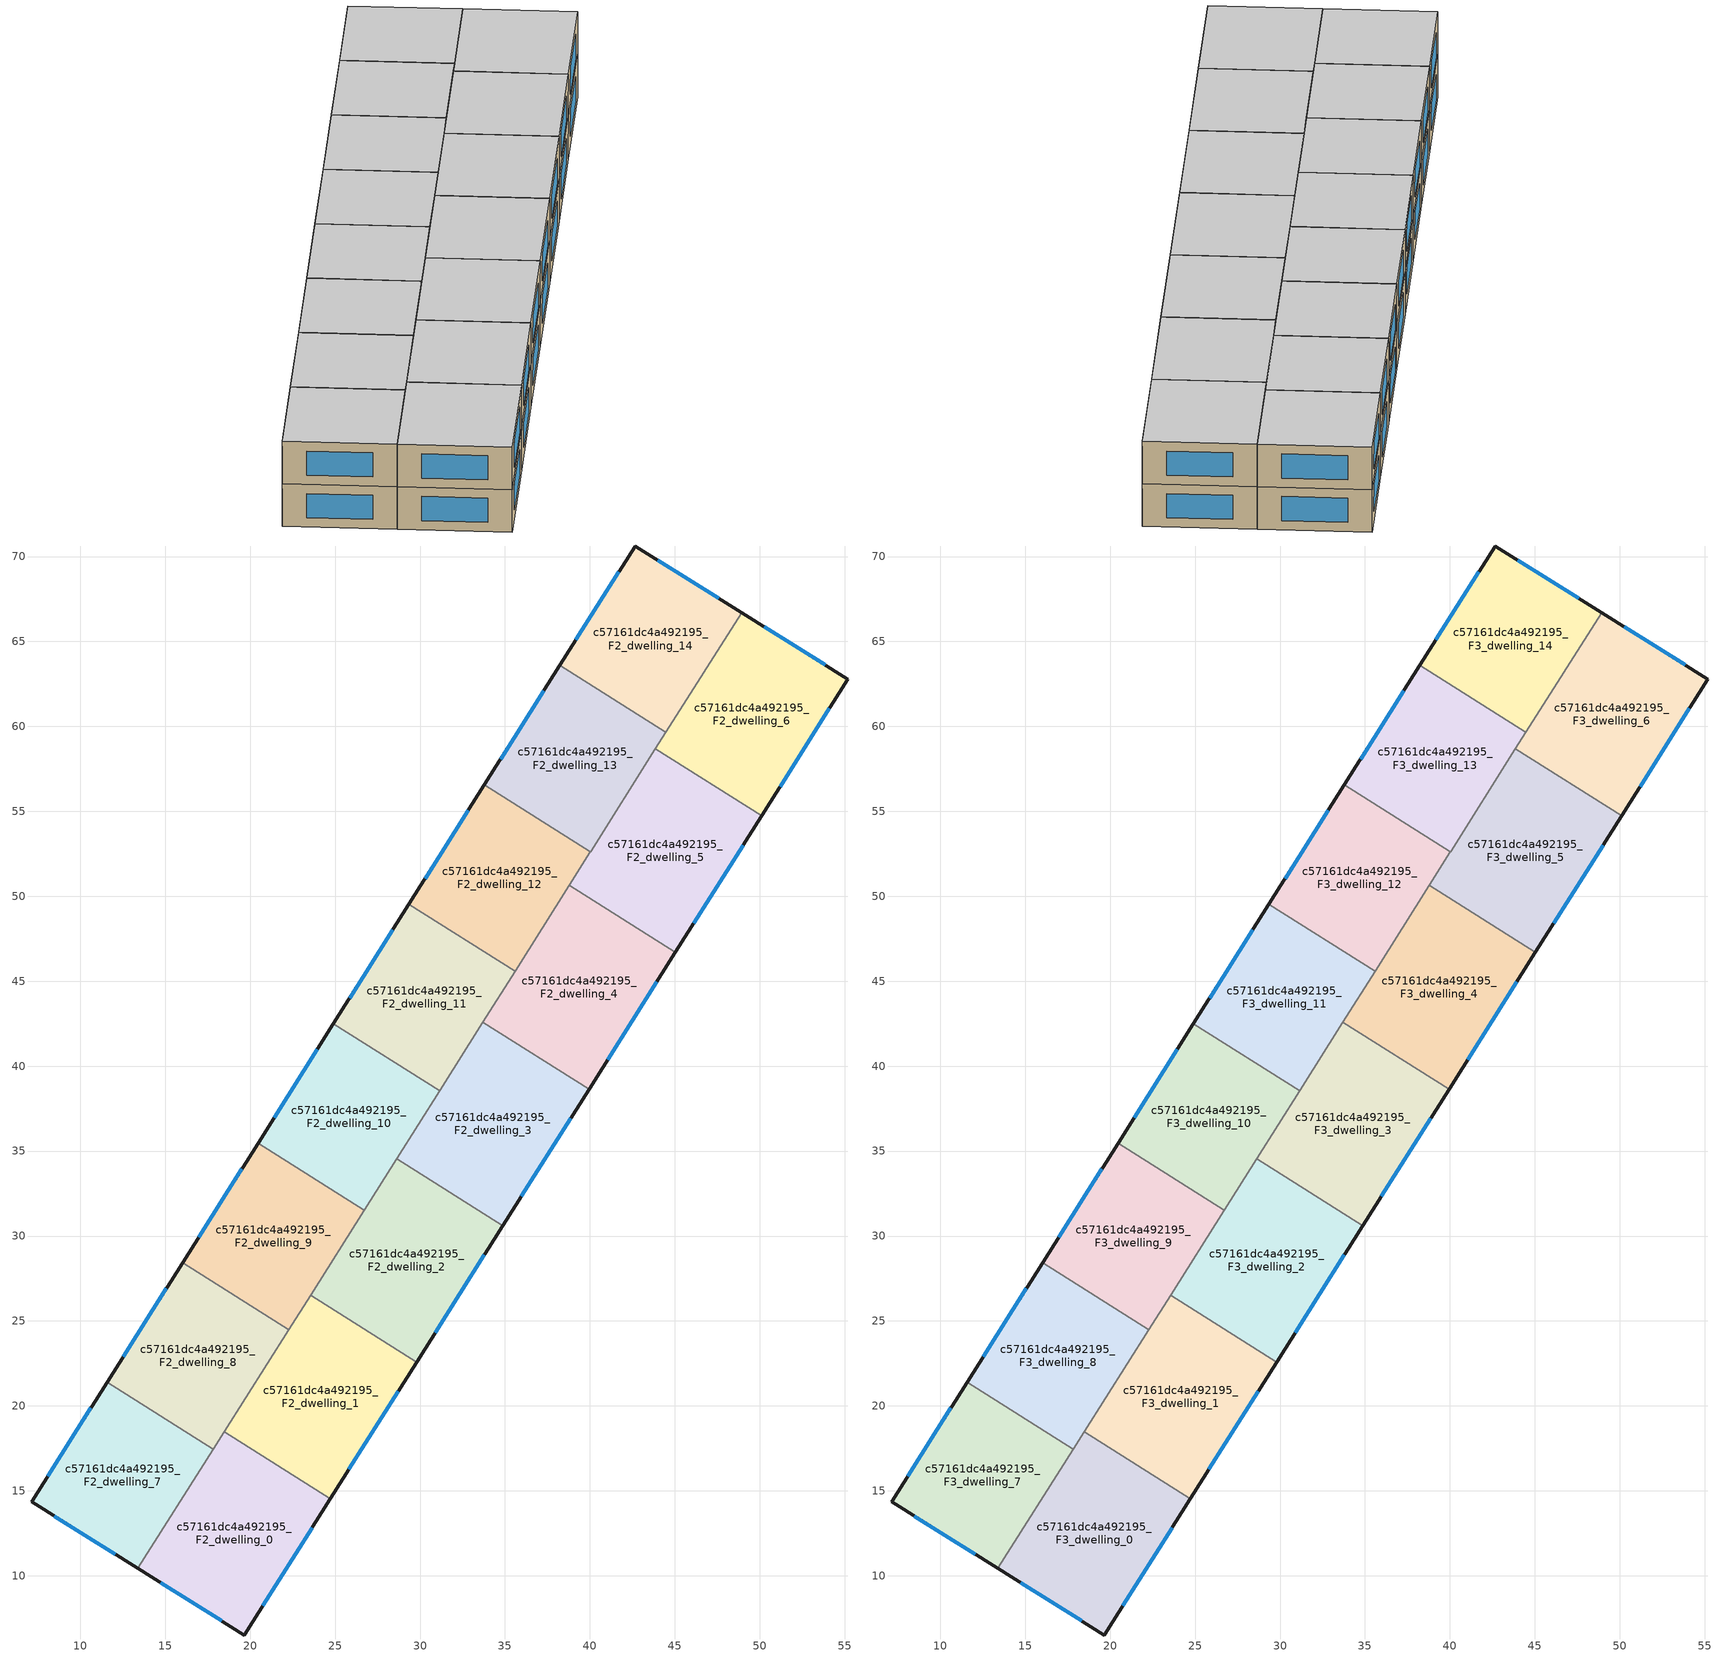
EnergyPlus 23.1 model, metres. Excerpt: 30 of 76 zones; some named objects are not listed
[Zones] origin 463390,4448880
c57161dc4a492195_F2_dwelling_0
 floor to c57161dc4a492195_F1_dwelling_0 (EU_floor_Construction): 24.72,14.54 19.66,6.51 13.39,10.43 18.48,18.48 z6
 wall outside (EU_wall_Construction): 13.39,10.43 19.66,6.51 24.72,14.54 z6:9
 wall to c57161dc4a492195_F2_dwelling_1 (EU_wall_Construction): 24.72,14.54 18.48,18.48 z6:9
 wall to c57161dc4a492195_F2_dwelling_7 (EU_wall_Construction): 17.83,17.45 13.39,10.43 z6:9
 wall to c57161dc4a492195_F2_dwelling_8 (EU_wall_Construction): 18.48,18.48 17.83,17.45 z6:9
 window (EU_Window_Construction): 20.74,8.23 23.64,12.82 / 14.74,9.59 18.32,7.35 z6.64:8.36
c57161dc4a492195_F2_dwelling_1
 floor to c57161dc4a492195_F1_dwelling_1 (EU_floor_Construction): 29.8,22.58 24.72,14.54 18.48,18.48 23.55,26.52 z6
 wall outside (EU_wall_Construction): 24.72,14.54 29.8,22.58 z6:9
 wall to c57161dc4a492195_F2_dwelling_2 (EU_wall_Construction): 29.8,22.58 23.55,26.52 z6:9
 wall to c57161dc4a492195_F2_dwelling_8 (EU_wall_Construction): 22.27,24.49 18.48,18.48 z6:9
 wall to c57161dc4a492195_F2_dwelling_9 (EU_wall_Construction): 23.55,26.52 22.27,24.49 z6:9
 window (EU_Window_Construction): 25.81,16.26 28.71,20.85 z6.64:8.36
c57161dc4a492195_F2_dwelling_10
 floor to c57161dc4a492195_F1_dwelling_10 (EU_floor_Construction): 31.15,38.55 26.71,31.52 20.46,35.47 24.9,42.5 z6
 wall outside (EU_wall_Construction): 24.9,42.5 20.46,35.47 z6:9
 wall to c57161dc4a492195_F2_dwelling_11 (EU_wall_Construction): 31.15,38.55 24.9,42.5 z6:9
 wall to c57161dc4a492195_F2_dwelling_9 (EU_wall_Construction): 20.46,35.47 26.71,31.52 z6:9
 wall to c57161dc4a492195_F2_dwelling_3 (EU_wall_Construction): 28.63,34.56 31.15,38.55 z6:9
 wall to c57161dc4a492195_F2_dwelling_2 (EU_wall_Construction): 26.71,31.52 28.63,34.56 z6:9
 window (EU_Window_Construction): 23.95,40.99 21.41,36.97 z6.64:8.36
c57161dc4a492195_F2_dwelling_11
 floor to c57161dc4a492195_F1_dwelling_11 (EU_floor_Construction): 35.59,45.59 31.15,38.55 24.9,42.5 29.34,49.53 z6
 wall outside (EU_wall_Construction): 29.34,49.53 24.9,42.5 z6:9
 wall to c57161dc4a492195_F2_dwelling_12 (EU_wall_Construction): 35.59,45.59 29.34,49.53 z6:9
 wall to c57161dc4a492195_F2_dwelling_4 (EU_wall_Construction): 33.7,42.6 35.59,45.59 z6:9
 wall to c57161dc4a492195_F2_dwelling_3 (EU_wall_Construction): 31.15,38.55 33.7,42.6 z6:9
 window (EU_Window_Construction): 28.39,48.03 25.85,44.01 z6.64:8.36
c57161dc4a492195_F2_dwelling_12
 floor to c57161dc4a492195_F1_dwelling_12 (EU_floor_Construction): 40.03,52.62 35.59,45.59 29.34,49.53 33.79,56.57 z6
 wall outside (EU_wall_Construction): 33.79,56.57 29.34,49.53 z6:9
 wall to c57161dc4a492195_F2_dwelling_13 (EU_wall_Construction): 40.03,52.62 33.79,56.57 z6:9
 wall to c57161dc4a492195_F2_dwelling_5 (EU_wall_Construction): 38.78,50.64 40.03,52.62 z6:9
 wall to c57161dc4a492195_F2_dwelling_4 (EU_wall_Construction): 35.59,45.59 38.78,50.64 z6:9
 window (EU_Window_Construction): 32.83,55.06 30.3,51.04 z6.64:8.36
c57161dc4a492195_F2_dwelling_13
 floor to c57161dc4a492195_F1_dwelling_13 (EU_floor_Construction): 44.48,59.66 40.03,52.62 33.79,56.57 38.23,63.6 z6
 wall outside (EU_wall_Construction): 38.23,63.6 33.79,56.57 z6:9
 wall to c57161dc4a492195_F2_dwelling_14 (EU_wall_Construction): 44.48,59.66 38.23,63.6 z6:9
 wall to c57161dc4a492195_F2_dwelling_6 (EU_wall_Construction): 43.86,58.67 44.48,59.66 z6:9
 wall to c57161dc4a492195_F2_dwelling_5 (EU_wall_Construction): 40.03,52.62 43.86,58.67 z6:9
 window (EU_Window_Construction): 37.28,62.09 34.74,58.07 z6.64:8.36
c57161dc4a492195_F2_dwelling_14
 floor to c57161dc4a492195_F1_dwelling_14 (EU_floor_Construction): 48.92,66.7 44.48,59.66 38.23,63.6 42.66,70.62 z6
 wall outside (EU_wall_Construction): 48.92,66.7 42.66,70.62 38.23,63.6 z6:9
 wall to c57161dc4a492195_F2_dwelling_6 (EU_wall_Construction): 44.48,59.66 48.92,66.7 z6:9
 window (EU_Window_Construction): 41.71,69.12 39.18,65.1 / 47.58,67.54 44,69.78 z6.64:8.36
c57161dc4a492195_F2_dwelling_2
 floor to c57161dc4a492195_F1_dwelling_2 (EU_floor_Construction): 34.88,30.61 29.8,22.58 23.55,26.52 28.63,34.56 z6
 wall outside (EU_wall_Construction): 29.8,22.58 34.88,30.61 z6:9
 wall to c57161dc4a492195_F2_dwelling_3 (EU_wall_Construction): 34.88,30.61 28.63,34.56 z6:9
 wall to c57161dc4a492195_F2_dwelling_9 (EU_wall_Construction): 26.71,31.52 23.55,26.52 z6:9
 window (EU_Window_Construction): 30.89,24.3 33.79,28.89 z6.64:8.36
c57161dc4a492195_F2_dwelling_3
 floor to c57161dc4a492195_F1_dwelling_3 (EU_floor_Construction): 39.95,38.65 34.88,30.61 28.63,34.56 33.71,42.6 z6
 wall outside (EU_wall_Construction): 34.88,30.61 39.95,38.65 z6:9
 wall to c57161dc4a492195_F2_dwelling_4 (EU_wall_Construction): 39.95,38.65 33.71,42.6 z6:9
 window (EU_Window_Construction): 35.96,32.33 38.87,36.93 z6.64:8.36
c57161dc4a492195_F2_dwelling_4
 floor to c57161dc4a492195_F1_dwelling_4 (EU_floor_Construction): 45.03,46.69 39.95,38.65 33.71,42.6 38.78,50.64 z6
 wall outside (EU_wall_Construction): 39.95,38.65 45.03,46.69 z6:9
 wall to c57161dc4a492195_F2_dwelling_5 (EU_wall_Construction): 45.03,46.69 38.78,50.64 z6:9
 window (EU_Window_Construction): 41.04,40.37 43.94,44.97 z6.64:8.36
c57161dc4a492195_F2_dwelling_5
 floor to c57161dc4a492195_F1_dwelling_5 (EU_floor_Construction): 50.1,54.73 45.03,46.69 38.78,50.64 43.86,58.67 z6
 wall outside (EU_wall_Construction): 45.03,46.69 50.1,54.73 z6:9
 wall to c57161dc4a492195_F2_dwelling_6 (EU_wall_Construction): 50.1,54.73 43.86,58.67 z6:9
 window (EU_Window_Construction): 46.12,48.41 49.02,53.01 z6.64:8.36
c57161dc4a492195_F2_dwelling_6
 floor to c57161dc4a492195_F1_dwelling_6 (EU_floor_Construction): 55.19,62.78 50.1,54.73 43.86,58.67 48.92,66.7 z6
 wall outside (EU_wall_Construction): 50.1,54.73 55.19,62.78 48.92,66.7 z6:9
 window (EU_Window_Construction): 53.85,63.62 50.27,65.86 / 51.19,56.45 54.1,61.06 z6.64:8.36
c57161dc4a492195_F2_dwelling_7
 floor to c57161dc4a492195_F1_dwelling_7 (EU_floor_Construction): 17.83,17.45 13.39,10.43 7.13,14.35 11.58,21.4 z6
 wall outside (EU_wall_Construction): 11.58,21.4 7.13,14.35 13.39,10.43 z6:9
 wall to c57161dc4a492195_F2_dwelling_8 (EU_wall_Construction): 17.83,17.45 11.58,21.4 z6:9
 window (EU_Window_Construction): 8.47,13.51 12.05,11.27 / 10.63,19.89 8.08,15.86 z6.64:8.36
c57161dc4a492195_F2_dwelling_8
 floor to c57161dc4a492195_F1_dwelling_8 (EU_floor_Construction): 22.27,24.49 17.83,17.45 11.58,21.4 16.02,28.43 z6
 wall outside (EU_wall_Construction): 16.02,28.43 11.58,21.4 z6:9
 wall to c57161dc4a492195_F2_dwelling_9 (EU_wall_Construction): 22.27,24.49 16.02,28.43 z6:9
 window (EU_Window_Construction): 15.07,26.93 12.53,22.9 z6.64:8.36
c57161dc4a492195_F2_dwelling_9
 floor to c57161dc4a492195_F1_dwelling_9 (EU_floor_Construction): 26.71,31.52 22.27,24.49 16.02,28.43 20.46,35.47 z6
 wall outside (EU_wall_Construction): 20.46,35.47 16.02,28.43 z6:9
 window (EU_Window_Construction): 19.51,33.96 16.97,29.94 z6.64:8.36
c57161dc4a492195_F3_dwelling_0
 floor to c57161dc4a492195_F2_dwelling_0 (EU_floor_Construction): 24.72,14.54 19.66,6.51 13.39,10.43 18.48,18.48 z9
 wall outside (EU_wall_Construction): 13.39,10.43 19.66,6.51 24.72,14.54 z9:12
 wall to c57161dc4a492195_F3_dwelling_1 (EU_wall_Construction): 24.72,14.54 18.48,18.48 z9:12
 wall to c57161dc4a492195_F3_dwelling_7 (EU_wall_Construction): 17.83,17.45 13.39,10.43 z9:12
 wall to c57161dc4a492195_F3_dwelling_8 (EU_wall_Construction): 18.48,18.48 17.83,17.45 z9:12
 window (EU_Window_Construction): 20.74,8.23 23.64,12.82 / 14.74,9.59 18.32,7.35 z9.64:11.36
 ceiling to c57161dc4a492195_F4_dwelling_0 (EU_floor_Construction): 19.66,6.51 24.72,14.54 18.48,18.48 13.39,10.43 z12
c57161dc4a492195_F3_dwelling_1
 floor to c57161dc4a492195_F2_dwelling_1 (EU_floor_Construction): 29.8,22.58 24.72,14.54 18.48,18.48 23.55,26.52 z9
 wall outside (EU_wall_Construction): 24.72,14.54 29.8,22.58 z9:12
 wall to c57161dc4a492195_F3_dwelling_2 (EU_wall_Construction): 29.8,22.58 23.55,26.52 z9:12
 wall to c57161dc4a492195_F3_dwelling_8 (EU_wall_Construction): 22.27,24.49 18.48,18.48 z9:12
 wall to c57161dc4a492195_F3_dwelling_9 (EU_wall_Construction): 23.55,26.52 22.27,24.49 z9:12
 window (EU_Window_Construction): 25.81,16.26 28.71,20.85 z9.64:11.36
 ceiling to c57161dc4a492195_F4_dwelling_1 (EU_floor_Construction): 24.72,14.54 29.8,22.58 23.55,26.52 18.48,18.48 z12
c57161dc4a492195_F3_dwelling_10
 floor to c57161dc4a492195_F2_dwelling_10 (EU_floor_Construction): 31.15,38.55 26.71,31.52 20.46,35.47 24.9,42.5 z9
 wall outside (EU_wall_Construction): 24.9,42.5 20.46,35.47 z9:12
 wall to c57161dc4a492195_F3_dwelling_11 (EU_wall_Construction): 31.15,38.55 24.9,42.5 z9:12
 wall to c57161dc4a492195_F3_dwelling_9 (EU_wall_Construction): 20.46,35.47 26.71,31.52 z9:12
 wall to c57161dc4a492195_F3_dwelling_3 (EU_wall_Construction): 28.63,34.56 31.15,38.55 z9:12
 wall to c57161dc4a492195_F3_dwelling_2 (EU_wall_Construction): 26.71,31.52 28.63,34.56 z9:12
 window (EU_Window_Construction): 23.95,40.99 21.41,36.97 z9.64:11.36
 ceiling to c57161dc4a492195_F4_dwelling_10 (EU_floor_Construction): 26.71,31.52 31.15,38.55 24.9,42.5 20.46,35.47 z12
c57161dc4a492195_F3_dwelling_11
 floor to c57161dc4a492195_F2_dwelling_11 (EU_floor_Construction): 35.59,45.59 31.15,38.55 24.9,42.5 29.34,49.53 z9
 wall outside (EU_wall_Construction): 29.34,49.53 24.9,42.5 z9:12
 wall to c57161dc4a492195_F3_dwelling_12 (EU_wall_Construction): 35.59,45.59 29.34,49.53 z9:12
 wall to c57161dc4a492195_F3_dwelling_4 (EU_wall_Construction): 33.7,42.6 35.59,45.59 z9:12
 wall to c57161dc4a492195_F3_dwelling_3 (EU_wall_Construction): 31.15,38.55 33.7,42.6 z9:12
 window (EU_Window_Construction): 28.39,48.03 25.85,44.01 z9.64:11.36
 ceiling to c57161dc4a492195_F4_dwelling_11 (EU_floor_Construction): 31.15,38.55 35.59,45.59 29.34,49.53 24.9,42.5 z12
c57161dc4a492195_F3_dwelling_12
 floor to c57161dc4a492195_F2_dwelling_12 (EU_floor_Construction): 40.03,52.62 35.59,45.59 29.34,49.53 33.79,56.57 z9
 wall outside (EU_wall_Construction): 33.79,56.57 29.34,49.53 z9:12
 wall to c57161dc4a492195_F3_dwelling_13 (EU_wall_Construction): 40.03,52.62 33.79,56.57 z9:12
 wall to c57161dc4a492195_F3_dwelling_5 (EU_wall_Construction): 38.78,50.64 40.03,52.62 z9:12
 wall to c57161dc4a492195_F3_dwelling_4 (EU_wall_Construction): 35.59,45.59 38.78,50.64 z9:12
 window (EU_Window_Construction): 32.83,55.06 30.3,51.04 z9.64:11.36
 ceiling to c57161dc4a492195_F4_dwelling_12 (EU_floor_Construction): 35.59,45.59 40.03,52.62 33.79,56.57 29.34,49.53 z12
c57161dc4a492195_F3_dwelling_13
 floor to c57161dc4a492195_F2_dwelling_13 (EU_floor_Construction): 44.48,59.66 40.03,52.62 33.79,56.57 38.23,63.6 z9
 wall outside (EU_wall_Construction): 38.23,63.6 33.79,56.57 z9:12
 wall to c57161dc4a492195_F3_dwelling_14 (EU_wall_Construction): 44.48,59.66 38.23,63.6 z9:12
 wall to c57161dc4a492195_F3_dwelling_6 (EU_wall_Construction): 43.86,58.67 44.48,59.66 z9:12
 wall to c57161dc4a492195_F3_dwelling_5 (EU_wall_Construction): 40.03,52.62 43.86,58.67 z9:12
 window (EU_Window_Construction): 37.28,62.09 34.74,58.07 z9.64:11.36
 ceiling to c57161dc4a492195_F4_dwelling_13 (EU_floor_Construction): 40.03,52.62 44.48,59.66 38.23,63.6 33.79,56.57 z12
c57161dc4a492195_F3_dwelling_14
 floor to c57161dc4a492195_F2_dwelling_14 (EU_floor_Construction): 48.92,66.7 44.48,59.66 38.23,63.6 42.66,70.62 z9
 wall outside (EU_wall_Construction): 48.92,66.7 42.66,70.62 38.23,63.6 z9:12
 wall to c57161dc4a492195_F3_dwelling_6 (EU_wall_Construction): 44.48,59.66 48.92,66.7 z9:12
 window (EU_Window_Construction): 41.71,69.12 39.18,65.1 / 47.58,67.54 44,69.78 z9.64:11.36
 ceiling to c57161dc4a492195_F4_dwelling_14 (EU_floor_Construction): 44.48,59.66 48.92,66.7 42.66,70.62 38.23,63.6 z12
c57161dc4a492195_F3_dwelling_2
 floor to c57161dc4a492195_F2_dwelling_2 (EU_floor_Construction): 34.88,30.61 29.8,22.58 23.55,26.52 28.63,34.56 z9
 wall outside (EU_wall_Construction): 29.8,22.58 34.88,30.61 z9:12
 wall to c57161dc4a492195_F3_dwelling_3 (EU_wall_Construction): 34.88,30.61 28.63,34.56 z9:12
 wall to c57161dc4a492195_F3_dwelling_9 (EU_wall_Construction): 26.71,31.52 23.55,26.52 z9:12
 window (EU_Window_Construction): 30.89,24.3 33.79,28.89 z9.64:11.36
 ceiling to c57161dc4a492195_F4_dwelling_2 (EU_floor_Construction): 29.8,22.58 34.88,30.61 28.63,34.56 23.55,26.52 z12
c57161dc4a492195_F3_dwelling_3
 floor to c57161dc4a492195_F2_dwelling_3 (EU_floor_Construction): 39.95,38.65 34.88,30.61 28.63,34.56 33.71,42.6 z9
 wall outside (EU_wall_Construction): 34.88,30.61 39.95,38.65 z9:12
 wall to c57161dc4a492195_F3_dwelling_4 (EU_wall_Construction): 39.95,38.65 33.71,42.6 z9:12
 window (EU_Window_Construction): 35.96,32.33 38.87,36.93 z9.64:11.36
 ceiling to c57161dc4a492195_F4_dwelling_3 (EU_floor_Construction): 34.88,30.61 39.95,38.65 33.71,42.6 28.63,34.56 z12
c57161dc4a492195_F3_dwelling_4
 floor to c57161dc4a492195_F2_dwelling_4 (EU_floor_Construction): 45.03,46.69 39.95,38.65 33.71,42.6 38.78,50.64 z9
 wall outside (EU_wall_Construction): 39.95,38.65 45.03,46.69 z9:12
 wall to c57161dc4a492195_F3_dwelling_5 (EU_wall_Construction): 45.03,46.69 38.78,50.64 z9:12
 window (EU_Window_Construction): 41.04,40.37 43.94,44.97 z9.64:11.36
 ceiling to c57161dc4a492195_F4_dwelling_4 (EU_floor_Construction): 39.95,38.65 45.03,46.69 38.78,50.64 33.71,42.6 z12
c57161dc4a492195_F3_dwelling_5
 floor to c57161dc4a492195_F2_dwelling_5 (EU_floor_Construction): 50.1,54.73 45.03,46.69 38.78,50.64 43.86,58.67 z9
 wall outside (EU_wall_Construction): 45.03,46.69 50.1,54.73 z9:12
 wall to c57161dc4a492195_F3_dwelling_6 (EU_wall_Construction): 50.1,54.73 43.86,58.67 z9:12
 window (EU_Window_Construction): 46.12,48.41 49.02,53.01 z9.64:11.36
 ceiling to c57161dc4a492195_F4_dwelling_5 (EU_floor_Construction): 45.03,46.69 50.1,54.73 43.86,58.67 38.78,50.64 z12
c57161dc4a492195_F3_dwelling_6
 floor to c57161dc4a492195_F2_dwelling_6 (EU_floor_Construction): 55.19,62.78 50.1,54.73 43.86,58.67 48.92,66.7 z9
 wall outside (EU_wall_Construction): 50.1,54.73 55.19,62.78 48.92,66.7 z9:12
 window (EU_Window_Construction): 53.85,63.62 50.27,65.86 / 51.19,56.45 54.1,61.06 z9.64:11.36
 ceiling to c57161dc4a492195_F4_dwelling_6 (EU_floor_Construction): 50.1,54.73 55.19,62.78 48.92,66.7 43.86,58.67 z12
c57161dc4a492195_F3_dwelling_7
 floor to c57161dc4a492195_F2_dwelling_7 (EU_floor_Construction): 17.83,17.45 13.39,10.43 7.13,14.35 11.58,21.4 z9
 wall outside (EU_wall_Construction): 11.58,21.4 7.13,14.35 13.39,10.43 z9:12
 wall to c57161dc4a492195_F3_dwelling_8 (EU_wall_Construction): 17.83,17.45 11.58,21.4 z9:12
 window (EU_Window_Construction): 8.47,13.51 12.05,11.27 / 10.63,19.89 8.08,15.86 z9.64:11.36
 ceiling to c57161dc4a492195_F4_dwelling_7 (EU_floor_Construction): 13.39,10.43 17.83,17.45 11.58,21.4 7.13,14.35 z12
c57161dc4a492195_F3_dwelling_8
 floor to c57161dc4a492195_F2_dwelling_8 (EU_floor_Construction): 22.27,24.49 17.83,17.45 11.58,21.4 16.02,28.43 z9
 wall outside (EU_wall_Construction): 16.02,28.43 11.58,21.4 z9:12
 wall to c57161dc4a492195_F3_dwelling_9 (EU_wall_Construction): 22.27,24.49 16.02,28.43 z9:12
 window (EU_Window_Construction): 15.07,26.93 12.53,22.9 z9.64:11.36
 ceiling to c57161dc4a492195_F4_dwelling_8 (EU_floor_Construction): 17.83,17.45 22.27,24.49 16.02,28.43 11.58,21.4 z12
c57161dc4a492195_F3_dwelling_9
 floor to c57161dc4a492195_F2_dwelling_9 (EU_floor_Construction): 26.71,31.52 22.27,24.49 16.02,28.43 20.46,35.47 z9
 wall outside (EU_wall_Construction): 20.46,35.47 16.02,28.43 z9:12
 window (EU_Window_Construction): 19.51,33.96 16.97,29.94 z9.64:11.36
 ceiling to c57161dc4a492195_F4_dwelling_9 (EU_floor_Construction): 22.27,24.49 26.71,31.52 20.46,35.47 16.02,28.43 z12
[Building]
EU S2 Campaign: North Axis=0; Terrain=City; Solar Distribution=FullExterior
[Site:Location]
Yerevan-Zvartnots.Intl.AP: Latitude=40.15; Longitude=44.383; Time Zone=4; Elevation=854
[SizingPeriod:WeatherFileDays]
AnnualSizingPeriod: Begin Month=1; Begin Day of Month=1; End Month=12; End Day of Month=31; Day of Week for Start Day=Monday; Use Weather File Daylight Saving Period=No; Use Weather File Rain and Snow Indicators=No
[MATERIAL]
EU_InternalMass_Material: Roughness=MediumRough; Thickness=0.1; Conductivity=1; Density=1800; Specific Heat=900; Thermal Absorptance=0.9; Solar Absorptance=0.7; Visible Absorptance=0.7
[MATERIAL:NOMASS] Roughness=MediumRough; Thermal Absorptance=0.9; Solar Absorptance=0.7; Visible Absorptance=0.7
Name | Thermal Resistance
EU_wall_NoMass | 1.05043
EU_floor_NoMass | 0.478065
[WINDOWMATERIAL:SIMPLEGLAZINGSYSTEM]
EU_Window_SimpleGlazing: UFactor=2.5566; Solar Heat Gain Coefficient=0.75; Visible Transmittance=0.75
[CONSTRUCTION]
EU_wall_Construction: EU_wall_NoMass
EU_floor_Construction: EU_floor_NoMass
EU_Window_Construction: EU_Window_SimpleGlazing
EU_InternalMass_Construction: EU_InternalMass_Material
[ZONE] Type=1; Multiplier=1; Ceiling Height=autocalculate; Floor Area=autocalculate; Part of Total Floor Area=Yes
Name | Volume
c57161dc4a492195_F2_dwelling_0; c57161dc4a492195_F3_dwelling_0 | 210.731
c57161dc4a492195_F2_dwelling_1; c57161dc4a492195_F3_dwelling_1; c57161dc4a492195_F2_dwelling_4; c57161dc4a492195_F3_dwelling_4 | 210.757
c57161dc4a492195_F2_dwelling_10; c57161dc4a492195_F3_dwelling_10; c57161dc4a492195_F2_dwelling_13; c57161dc4a492195_F3_dwelling_13; c57161dc4a492195_F2_dwelling_9; c57161dc4a492195_F3_dwelling_9 | 184.418
c57161dc4a492195_F2_dwelling_11; c57161dc4a492195_F3_dwelling_11 | 184.423
c57161dc4a492195_F2_dwelling_12; c57161dc4a492195_F3_dwelling_12; c57161dc4a492195_F2_dwelling_8; c57161dc4a492195_F3_dwelling_8 | 184.434
c57161dc4a492195_F2_dwelling_14; c57161dc4a492195_F3_dwelling_14 | 184.43
c57161dc4a492195_F2_dwelling_2; c57161dc4a492195_F3_dwelling_2; c57161dc4a492195_F2_dwelling_3; c57161dc4a492195_F3_dwelling_3 | 210.756
c57161dc4a492195_F2_dwelling_5; c57161dc4a492195_F3_dwelling_5 | 210.739
c57161dc4a492195_F2_dwelling_6; c57161dc4a492195_F3_dwelling_6 | 210.75
c57161dc4a492195_F2_dwelling_7; c57161dc4a492195_F3_dwelling_7 | 184.427
[INTERNALMASS] Construction=EU_InternalMass_Construction
Name | Zone or ZoneList | Surface Area
c57161dc4a492195_F2_dwelling_0_EU_InternalMass | c57161dc4a492195_F2_dwelling_0 | 70.2437
c57161dc4a492195_F2_dwelling_1_EU_InternalMass | c57161dc4a492195_F2_dwelling_1 | 70.2525
c57161dc4a492195_F2_dwelling_2_EU_InternalMass | c57161dc4a492195_F2_dwelling_2 | 70.2519
c57161dc4a492195_F2_dwelling_3_EU_InternalMass | c57161dc4a492195_F2_dwelling_3 | 70.2519
c57161dc4a492195_F2_dwelling_4_EU_InternalMass | c57161dc4a492195_F2_dwelling_4 | 70.2525
c57161dc4a492195_F2_dwelling_5_EU_InternalMass | c57161dc4a492195_F2_dwelling_5 | 70.2462
c57161dc4a492195_F2_dwelling_6_EU_InternalMass | c57161dc4a492195_F2_dwelling_6 | 70.2499
c57161dc4a492195_F2_dwelling_7_EU_InternalMass | c57161dc4a492195_F2_dwelling_7 | 61.4757
c57161dc4a492195_F2_dwelling_8_EU_InternalMass | c57161dc4a492195_F2_dwelling_8 | 61.4781
c57161dc4a492195_F2_dwelling_9_EU_InternalMass | c57161dc4a492195_F2_dwelling_9 | 61.4726
c57161dc4a492195_F2_dwelling_10_EU_InternalMass | c57161dc4a492195_F2_dwelling_10 | 61.4728
c57161dc4a492195_F2_dwelling_11_EU_InternalMass | c57161dc4a492195_F2_dwelling_11 | 61.4743
c57161dc4a492195_F2_dwelling_12_EU_InternalMass | c57161dc4a492195_F2_dwelling_12 | 61.4781
c57161dc4a492195_F2_dwelling_13_EU_InternalMass | c57161dc4a492195_F2_dwelling_13 | 61.4728
c57161dc4a492195_F2_dwelling_14_EU_InternalMass | c57161dc4a492195_F2_dwelling_14 | 61.4766
c57161dc4a492195_F3_dwelling_0_EU_InternalMass | c57161dc4a492195_F3_dwelling_0 | 70.2437
c57161dc4a492195_F3_dwelling_1_EU_InternalMass | c57161dc4a492195_F3_dwelling_1 | 70.2525
c57161dc4a492195_F3_dwelling_2_EU_InternalMass | c57161dc4a492195_F3_dwelling_2 | 70.2519
c57161dc4a492195_F3_dwelling_3_EU_InternalMass | c57161dc4a492195_F3_dwelling_3 | 70.2519
c57161dc4a492195_F3_dwelling_4_EU_InternalMass | c57161dc4a492195_F3_dwelling_4 | 70.2525
c57161dc4a492195_F3_dwelling_5_EU_InternalMass | c57161dc4a492195_F3_dwelling_5 | 70.2462
c57161dc4a492195_F3_dwelling_6_EU_InternalMass | c57161dc4a492195_F3_dwelling_6 | 70.2499
c57161dc4a492195_F3_dwelling_7_EU_InternalMass | c57161dc4a492195_F3_dwelling_7 | 61.4757
c57161dc4a492195_F3_dwelling_8_EU_InternalMass | c57161dc4a492195_F3_dwelling_8 | 61.4781
c57161dc4a492195_F3_dwelling_9_EU_InternalMass | c57161dc4a492195_F3_dwelling_9 | 61.4726
c57161dc4a492195_F3_dwelling_10_EU_InternalMass | c57161dc4a492195_F3_dwelling_10 | 61.4728
c57161dc4a492195_F3_dwelling_11_EU_InternalMass | c57161dc4a492195_F3_dwelling_11 | 61.4743
c57161dc4a492195_F3_dwelling_12_EU_InternalMass | c57161dc4a492195_F3_dwelling_12 | 61.4781
c57161dc4a492195_F3_dwelling_13_EU_InternalMass | c57161dc4a492195_F3_dwelling_13 | 61.4728
c57161dc4a492195_F3_dwelling_14_EU_InternalMass | c57161dc4a492195_F3_dwelling_14 | 61.4766
[OTHEREQUIPMENT] Fuel Type=Electricity; Design Level Calculation Method=Watts/Area; Power per Zone Floor Area=1; Fraction Latent=0; Fraction Radiant=0; Fraction Lost=0; Carbon Dioxide Generation Rate=0; EndUse Subcategory=EU_Step8_InternalGains
Name | Zone or ZoneList or Space or SpaceList | Schedule
EU_Step8_InternalGain_c57161dc4a492195_F2_dwelling_0_f000 | c57161dc4a492195_F2_dwelling_0 | EU_Step8_GainSchedule_c57161dc4a492195_F2_dwelling_0_f000
EU_Step8_InternalGain_c57161dc4a492195_F2_dwelling_1_f000 | c57161dc4a492195_F2_dwelling_1 | EU_Step8_GainSchedule_c57161dc4a492195_F2_dwelling_1_f000
EU_Step8_InternalGain_c57161dc4a492195_F2_dwelling_2_f000 | c57161dc4a492195_F2_dwelling_2 | EU_Step8_GainSchedule_c57161dc4a492195_F2_dwelling_2_f000
EU_Step8_InternalGain_c57161dc4a492195_F2_dwelling_3_f000 | c57161dc4a492195_F2_dwelling_3 | EU_Step8_GainSchedule_c57161dc4a492195_F2_dwelling_3_f000
EU_Step8_InternalGain_c57161dc4a492195_F2_dwelling_4_f000 | c57161dc4a492195_F2_dwelling_4 | EU_Step8_GainSchedule_c57161dc4a492195_F2_dwelling_4_f000
EU_Step8_InternalGain_c57161dc4a492195_F2_dwelling_5_f000 | c57161dc4a492195_F2_dwelling_5 | EU_Step8_GainSchedule_c57161dc4a492195_F2_dwelling_5_f000
EU_Step8_InternalGain_c57161dc4a492195_F2_dwelling_6_f000 | c57161dc4a492195_F2_dwelling_6 | EU_Step8_GainSchedule_c57161dc4a492195_F2_dwelling_6_f000
EU_Step8_InternalGain_c57161dc4a492195_F2_dwelling_7_f000 | c57161dc4a492195_F2_dwelling_7 | EU_Step8_GainSchedule_c57161dc4a492195_F2_dwelling_7_f000
EU_Step8_InternalGain_c57161dc4a492195_F2_dwelling_8_f000 | c57161dc4a492195_F2_dwelling_8 | EU_Step8_GainSchedule_c57161dc4a492195_F2_dwelling_8_f000
EU_Step8_InternalGain_c57161dc4a492195_F2_dwelling_9_f000 | c57161dc4a492195_F2_dwelling_9 | EU_Step8_GainSchedule_c57161dc4a492195_F2_dwelling_9_f000
EU_Step8_InternalGain_c57161dc4a492195_F2_dwelling_10_f000 | c57161dc4a492195_F2_dwelling_10 | EU_Step8_GainSchedule_c57161dc4a492195_F2_dwelling_10_f000
EU_Step8_InternalGain_c57161dc4a492195_F2_dwelling_11_f000 | c57161dc4a492195_F2_dwelling_11 | EU_Step8_GainSchedule_c57161dc4a492195_F2_dwelling_11_f000
EU_Step8_InternalGain_c57161dc4a492195_F2_dwelling_12_f000 | c57161dc4a492195_F2_dwelling_12 | EU_Step8_GainSchedule_c57161dc4a492195_F2_dwelling_12_f000
EU_Step8_InternalGain_c57161dc4a492195_F2_dwelling_13_f000 | c57161dc4a492195_F2_dwelling_13 | EU_Step8_GainSchedule_c57161dc4a492195_F2_dwelling_13_f000
EU_Step8_InternalGain_c57161dc4a492195_F2_dwelling_14_f000 | c57161dc4a492195_F2_dwelling_14 | EU_Step8_GainSchedule_c57161dc4a492195_F2_dwelling_14_f000
EU_Step8_InternalGain_c57161dc4a492195_F3_dwelling_0_f000 | c57161dc4a492195_F3_dwelling_0 | EU_Step8_GainSchedule_c57161dc4a492195_F3_dwelling_0_f000
EU_Step8_InternalGain_c57161dc4a492195_F3_dwelling_1_f000 | c57161dc4a492195_F3_dwelling_1 | EU_Step8_GainSchedule_c57161dc4a492195_F3_dwelling_1_f000
EU_Step8_InternalGain_c57161dc4a492195_F3_dwelling_2_f000 | c57161dc4a492195_F3_dwelling_2 | EU_Step8_GainSchedule_c57161dc4a492195_F3_dwelling_2_f000
EU_Step8_InternalGain_c57161dc4a492195_F3_dwelling_3_f000 | c57161dc4a492195_F3_dwelling_3 | EU_Step8_GainSchedule_c57161dc4a492195_F3_dwelling_3_f000
EU_Step8_InternalGain_c57161dc4a492195_F3_dwelling_4_f000 | c57161dc4a492195_F3_dwelling_4 | EU_Step8_GainSchedule_c57161dc4a492195_F3_dwelling_4_f000
EU_Step8_InternalGain_c57161dc4a492195_F3_dwelling_5_f000 | c57161dc4a492195_F3_dwelling_5 | EU_Step8_GainSchedule_c57161dc4a492195_F3_dwelling_5_f000
EU_Step8_InternalGain_c57161dc4a492195_F3_dwelling_6_f000 | c57161dc4a492195_F3_dwelling_6 | EU_Step8_GainSchedule_c57161dc4a492195_F3_dwelling_6_f000
EU_Step8_InternalGain_c57161dc4a492195_F3_dwelling_7_f000 | c57161dc4a492195_F3_dwelling_7 | EU_Step8_GainSchedule_c57161dc4a492195_F3_dwelling_7_f000
EU_Step8_InternalGain_c57161dc4a492195_F3_dwelling_8_f000 | c57161dc4a492195_F3_dwelling_8 | EU_Step8_GainSchedule_c57161dc4a492195_F3_dwelling_8_f000
EU_Step8_InternalGain_c57161dc4a492195_F3_dwelling_9_f000 | c57161dc4a492195_F3_dwelling_9 | EU_Step8_GainSchedule_c57161dc4a492195_F3_dwelling_9_f000
EU_Step8_InternalGain_c57161dc4a492195_F3_dwelling_10_f000 | c57161dc4a492195_F3_dwelling_10 | EU_Step8_GainSchedule_c57161dc4a492195_F3_dwelling_10_f000
EU_Step8_InternalGain_c57161dc4a492195_F3_dwelling_11_f000 | c57161dc4a492195_F3_dwelling_11 | EU_Step8_GainSchedule_c57161dc4a492195_F3_dwelling_11_f000
EU_Step8_InternalGain_c57161dc4a492195_F3_dwelling_12_f000 | c57161dc4a492195_F3_dwelling_12 | EU_Step8_GainSchedule_c57161dc4a492195_F3_dwelling_12_f000
EU_Step8_InternalGain_c57161dc4a492195_F3_dwelling_13_f000 | c57161dc4a492195_F3_dwelling_13 | EU_Step8_GainSchedule_c57161dc4a492195_F3_dwelling_13_f000
EU_Step8_InternalGain_c57161dc4a492195_F3_dwelling_14_f000 | c57161dc4a492195_F3_dwelling_14 | EU_Step8_GainSchedule_c57161dc4a492195_F3_dwelling_14_f000
[ZONEVENTILATION:DESIGNFLOWRATE] Schedule=EU_AlwaysOn; Design Flow Rate Calculation Method=AirChanges/Hour; Air Changes per Hour=0.557805; Ventilation Type=Natural; Fan Pressure Rise=0; Fan Total Efficiency=1; Constant Term Coefficient=1; Temperature Term Coefficient=0; Velocity Term Coefficient=0; Velocity Squared Term Coefficient=0; Minimum Indoor Temperature=-100; Maximum Indoor Temperature=100; Delta Temperature=-100; Minimum Outdoor Temperature=-100; Maximum Outdoor Temperature=100; Maximum Wind Speed=40
Name | Zone or ZoneList or Space or SpaceList
EU_ConstantAir_c57161dc4a492195_F2_dwelling_0 | c57161dc4a492195_F2_dwelling_0
EU_ConstantAir_c57161dc4a492195_F2_dwelling_1 | c57161dc4a492195_F2_dwelling_1
EU_ConstantAir_c57161dc4a492195_F2_dwelling_2 | c57161dc4a492195_F2_dwelling_2
EU_ConstantAir_c57161dc4a492195_F2_dwelling_3 | c57161dc4a492195_F2_dwelling_3
EU_ConstantAir_c57161dc4a492195_F2_dwelling_4 | c57161dc4a492195_F2_dwelling_4
EU_ConstantAir_c57161dc4a492195_F2_dwelling_5 | c57161dc4a492195_F2_dwelling_5
EU_ConstantAir_c57161dc4a492195_F2_dwelling_6 | c57161dc4a492195_F2_dwelling_6
EU_ConstantAir_c57161dc4a492195_F2_dwelling_7 | c57161dc4a492195_F2_dwelling_7
EU_ConstantAir_c57161dc4a492195_F2_dwelling_8 | c57161dc4a492195_F2_dwelling_8
EU_ConstantAir_c57161dc4a492195_F2_dwelling_9 | c57161dc4a492195_F2_dwelling_9
EU_ConstantAir_c57161dc4a492195_F2_dwelling_10 | c57161dc4a492195_F2_dwelling_10
EU_ConstantAir_c57161dc4a492195_F2_dwelling_11 | c57161dc4a492195_F2_dwelling_11
EU_ConstantAir_c57161dc4a492195_F2_dwelling_12 | c57161dc4a492195_F2_dwelling_12
EU_ConstantAir_c57161dc4a492195_F2_dwelling_13 | c57161dc4a492195_F2_dwelling_13
EU_ConstantAir_c57161dc4a492195_F2_dwelling_14 | c57161dc4a492195_F2_dwelling_14
EU_ConstantAir_c57161dc4a492195_F3_dwelling_0 | c57161dc4a492195_F3_dwelling_0
EU_ConstantAir_c57161dc4a492195_F3_dwelling_1 | c57161dc4a492195_F3_dwelling_1
EU_ConstantAir_c57161dc4a492195_F3_dwelling_2 | c57161dc4a492195_F3_dwelling_2
EU_ConstantAir_c57161dc4a492195_F3_dwelling_3 | c57161dc4a492195_F3_dwelling_3
EU_ConstantAir_c57161dc4a492195_F3_dwelling_4 | c57161dc4a492195_F3_dwelling_4
EU_ConstantAir_c57161dc4a492195_F3_dwelling_5 | c57161dc4a492195_F3_dwelling_5
EU_ConstantAir_c57161dc4a492195_F3_dwelling_6 | c57161dc4a492195_F3_dwelling_6
EU_ConstantAir_c57161dc4a492195_F3_dwelling_7 | c57161dc4a492195_F3_dwelling_7
EU_ConstantAir_c57161dc4a492195_F3_dwelling_8 | c57161dc4a492195_F3_dwelling_8
EU_ConstantAir_c57161dc4a492195_F3_dwelling_9 | c57161dc4a492195_F3_dwelling_9
EU_ConstantAir_c57161dc4a492195_F3_dwelling_10 | c57161dc4a492195_F3_dwelling_10
EU_ConstantAir_c57161dc4a492195_F3_dwelling_11 | c57161dc4a492195_F3_dwelling_11
EU_ConstantAir_c57161dc4a492195_F3_dwelling_12 | c57161dc4a492195_F3_dwelling_12
EU_ConstantAir_c57161dc4a492195_F3_dwelling_13 | c57161dc4a492195_F3_dwelling_13
EU_ConstantAir_c57161dc4a492195_F3_dwelling_14 | c57161dc4a492195_F3_dwelling_14
[HVACTEMPLATE:THERMOSTAT] Constant Heating Setpoint=20; Constant Cooling Setpoint=50
EU_HeatOnly_c57161dc4a492195_F3_dwelling_9; EU_HeatOnly_c57161dc4a492195_F3_dwelling_10; EU_HeatOnly_c57161dc4a492195_F3_dwelling_11; EU_HeatOnly_c57161dc4a492195_F3_dwelling_12; EU_HeatOnly_c57161dc4a492195_F3_dwelling_13; EU_HeatOnly_c57161dc4a492195_F3_dwelling_14; EU_HeatOnly_c57161dc4a492195_F4_dwelling_0; EU_HeatOnly_c57161dc4a492195_F4_dwelling_1; EU_HeatOnly_c57161dc4a492195_F4_dwelling_2; EU_HeatOnly_c57161dc4a492195_F4_dwelling_3; EU_HeatOnly_c57161dc4a492195_F4_dwelling_4; EU_HeatOnly_c57161dc4a492195_F4_dwelling_5; EU_HeatOnly_c57161dc4a492195_F4_dwelling_6; EU_HeatOnly_c57161dc4a492195_F4_dwelling_7; EU_HeatOnly_c57161dc4a492195_F4_dwelling_8; EU_HeatOnly_c57161dc4a492195_F4_dwelling_9; EU_HeatOnly_c57161dc4a492195_F4_dwelling_10; EU_HeatOnly_c57161dc4a492195_F4_dwelling_11; EU_HeatOnly_c57161dc4a492195_F4_dwelling_12; EU_HeatOnly_c57161dc4a492195_F4_dwelling_13; EU_HeatOnly_c57161dc4a492195_F4_dwelling_14
[HVACTEMPLATE:ZONE:IDEALLOADSAIRSYSTEM] System Availability Schedule=EU_AlwaysOn; Maximum Heating Supply Air Temperature=50; Minimum Cooling Supply Air Temperature=13; Maximum Heating Supply Air Humidity Ratio=0.0156; Minimum Cooling Supply Air Humidity Ratio=0.0077; Heating Limit=NoLimit; Cooling Limit=NoLimit; Heating Availability Schedule=EU_AlwaysOn; Cooling Availability Schedule=EU_CoolingOff; Dehumidification Control Type=ConstantSensibleHeatRatio; Cooling Sensible Heat Ratio=0.7; Dehumidification Setpoint=60; Humidification Control Type=None; Humidification Setpoint=30; Outdoor Air Method=None; Outdoor Air Flow Rate per Person=0.00944; Outdoor Air Flow Rate per Zone Floor Area=0; Outdoor Air Flow Rate per Zone=0; Demand Controlled Ventilation Type=None; Outdoor Air Economizer Type=NoEconomizer; Heat Recovery Type=None; Sensible Heat Recovery Effectiveness=0.7; Latent Heat Recovery Effectiveness=0.65
Name | Template Thermostat
c57161dc4a492195_F2_dwelling_0 | EU_HeatOnly_c57161dc4a492195_F2_dwelling_0
c57161dc4a492195_F2_dwelling_1 | EU_HeatOnly_c57161dc4a492195_F2_dwelling_1
c57161dc4a492195_F2_dwelling_2 | EU_HeatOnly_c57161dc4a492195_F2_dwelling_2
c57161dc4a492195_F2_dwelling_3 | EU_HeatOnly_c57161dc4a492195_F2_dwelling_3
c57161dc4a492195_F2_dwelling_4 | EU_HeatOnly_c57161dc4a492195_F2_dwelling_4
c57161dc4a492195_F2_dwelling_5 | EU_HeatOnly_c57161dc4a492195_F2_dwelling_5
c57161dc4a492195_F2_dwelling_6 | EU_HeatOnly_c57161dc4a492195_F2_dwelling_6
c57161dc4a492195_F2_dwelling_7 | EU_HeatOnly_c57161dc4a492195_F2_dwelling_7
c57161dc4a492195_F2_dwelling_8 | EU_HeatOnly_c57161dc4a492195_F2_dwelling_8
c57161dc4a492195_F2_dwelling_9 | EU_HeatOnly_c57161dc4a492195_F2_dwelling_9
c57161dc4a492195_F2_dwelling_10 | EU_HeatOnly_c57161dc4a492195_F2_dwelling_10
c57161dc4a492195_F2_dwelling_11 | EU_HeatOnly_c57161dc4a492195_F2_dwelling_11
c57161dc4a492195_F2_dwelling_12 | EU_HeatOnly_c57161dc4a492195_F2_dwelling_12
c57161dc4a492195_F2_dwelling_13 | EU_HeatOnly_c57161dc4a492195_F2_dwelling_13
c57161dc4a492195_F2_dwelling_14 | EU_HeatOnly_c57161dc4a492195_F2_dwelling_14
c57161dc4a492195_F3_dwelling_0 | EU_HeatOnly_c57161dc4a492195_F3_dwelling_0
c57161dc4a492195_F3_dwelling_1 | EU_HeatOnly_c57161dc4a492195_F3_dwelling_1
c57161dc4a492195_F3_dwelling_2 | EU_HeatOnly_c57161dc4a492195_F3_dwelling_2
c57161dc4a492195_F3_dwelling_3 | EU_HeatOnly_c57161dc4a492195_F3_dwelling_3
c57161dc4a492195_F3_dwelling_4 | EU_HeatOnly_c57161dc4a492195_F3_dwelling_4
c57161dc4a492195_F3_dwelling_5 | EU_HeatOnly_c57161dc4a492195_F3_dwelling_5
c57161dc4a492195_F3_dwelling_6 | EU_HeatOnly_c57161dc4a492195_F3_dwelling_6
c57161dc4a492195_F3_dwelling_7 | EU_HeatOnly_c57161dc4a492195_F3_dwelling_7
c57161dc4a492195_F3_dwelling_8 | EU_HeatOnly_c57161dc4a492195_F3_dwelling_8
c57161dc4a492195_F3_dwelling_9 | EU_HeatOnly_c57161dc4a492195_F3_dwelling_9
c57161dc4a492195_F3_dwelling_10 | EU_HeatOnly_c57161dc4a492195_F3_dwelling_10
c57161dc4a492195_F3_dwelling_11 | EU_HeatOnly_c57161dc4a492195_F3_dwelling_11
c57161dc4a492195_F3_dwelling_12 | EU_HeatOnly_c57161dc4a492195_F3_dwelling_12
c57161dc4a492195_F3_dwelling_13 | EU_HeatOnly_c57161dc4a492195_F3_dwelling_13
c57161dc4a492195_F3_dwelling_14 | EU_HeatOnly_c57161dc4a492195_F3_dwelling_14
[SIZING:ZONE] Zone Cooling Design Supply Air Temperature Input Method=SupplyAirTemperature; Zone Cooling Design Supply Air Temperature=13; Zone Heating Design Supply Air Temperature Input Method=SupplyAirTemperature; Zone Heating Design Supply Air Temperature=50; Zone Cooling Design Supply Air Humidity Ratio=0.008; Zone Heating Design Supply Air Humidity Ratio=0.008; Cooling Design Air Flow Method=DesignDay; Cooling Design Air Flow Rate=0; Cooling Minimum Air Flow per Zone Floor Area=0.000762; Cooling Minimum Air Flow=0; Cooling Minimum Air Flow Fraction=0.2; Heating Design Air Flow Method=DesignDay; Heating Design Air Flow Rate=0; Heating Maximum Air Flow per Zone Floor Area=0.002032; Heating Maximum Air Flow=0.141576; Heating Maximum Air Flow Fraction=0.3; Account for Dedicated Outdoor Air System=No; Dedicated Outdoor Air System Control Strategy=NeutralSupplyAir; Dedicated Outdoor Air Low Setpoint Temperature for Design=autosize; Dedicated Outdoor Air High Setpoint Temperature for Design=autosize; Zone Load Sizing Method=Sensible Load Only No Latent Load; Zone Latent Cooling Design Supply Air Humidity Ratio Input Method=HumidityRatioDifference; Zone Cooling Design Supply Air Humidity Ratio Difference=0.005; Zone Latent Heating Design Supply Air Humidity Ratio Input Method=HumidityRatioDifference; Zone Humidification Design Supply Air Humidity Ratio Difference=0.005
c57161dc4a492195_F2_dwelling_0; c57161dc4a492195_F2_dwelling_1; c57161dc4a492195_F2_dwelling_2; c57161dc4a492195_F2_dwelling_3; c57161dc4a492195_F2_dwelling_4; c57161dc4a492195_F2_dwelling_5; c57161dc4a492195_F2_dwelling_6; c57161dc4a492195_F2_dwelling_7; c57161dc4a492195_F2_dwelling_8; c57161dc4a492195_F2_dwelling_9; c57161dc4a492195_F2_dwelling_10; c57161dc4a492195_F2_dwelling_11; c57161dc4a492195_F2_dwelling_12; c57161dc4a492195_F2_dwelling_13; c57161dc4a492195_F2_dwelling_14; c57161dc4a492195_F3_dwelling_0; c57161dc4a492195_F3_dwelling_1; c57161dc4a492195_F3_dwelling_2; c57161dc4a492195_F3_dwelling_3; c57161dc4a492195_F3_dwelling_4; c57161dc4a492195_F3_dwelling_5; c57161dc4a492195_F3_dwelling_6; c57161dc4a492195_F3_dwelling_7; c57161dc4a492195_F3_dwelling_8; c57161dc4a492195_F3_dwelling_9; c57161dc4a492195_F3_dwelling_10; c57161dc4a492195_F3_dwelling_11; c57161dc4a492195_F3_dwelling_12; c57161dc4a492195_F3_dwelling_13; c57161dc4a492195_F3_dwelling_14
[SCHEDULE:CONSTANT]
Name | Hourly Value
EU_AlwaysOn | 1
EU_CoolingOff | 0
[SCHEDULE:FILE] Column Number=1; Rows to Skip at Top=0; Number of Hours of Data=8760; Column Separator=Comma; Interpolate to Timestep=No; Minutes per Item=60; Adjust Schedule for Daylight Savings=Yes
Name | File
EU_Step8_GainSchedule_c57161dc4a492195_F2_dwelling_0_f000 | ../../schedules/c57161dc4a492195/c57161dc4a492195_F2_dwelling_0_f000_gain.csv
EU_Step8_GainSchedule_c57161dc4a492195_F2_dwelling_1_f000 | ../../schedules/c57161dc4a492195/c57161dc4a492195_F2_dwelling_1_f000_gain.csv
EU_Step8_GainSchedule_c57161dc4a492195_F2_dwelling_2_f000 | ../../schedules/c57161dc4a492195/c57161dc4a492195_F2_dwelling_2_f000_gain.csv
EU_Step8_GainSchedule_c57161dc4a492195_F2_dwelling_3_f000 | ../../schedules/c57161dc4a492195/c57161dc4a492195_F2_dwelling_3_f000_gain.csv
EU_Step8_GainSchedule_c57161dc4a492195_F2_dwelling_4_f000 | ../../schedules/c57161dc4a492195/c57161dc4a492195_F2_dwelling_4_f000_gain.csv
EU_Step8_GainSchedule_c57161dc4a492195_F2_dwelling_5_f000 | ../../schedules/c57161dc4a492195/c57161dc4a492195_F2_dwelling_5_f000_gain.csv
EU_Step8_GainSchedule_c57161dc4a492195_F2_dwelling_6_f000 | ../../schedules/c57161dc4a492195/c57161dc4a492195_F2_dwelling_6_f000_gain.csv
EU_Step8_GainSchedule_c57161dc4a492195_F2_dwelling_7_f000 | ../../schedules/c57161dc4a492195/c57161dc4a492195_F2_dwelling_7_f000_gain.csv
EU_Step8_GainSchedule_c57161dc4a492195_F2_dwelling_8_f000 | ../../schedules/c57161dc4a492195/c57161dc4a492195_F2_dwelling_8_f000_gain.csv
EU_Step8_GainSchedule_c57161dc4a492195_F2_dwelling_9_f000 | ../../schedules/c57161dc4a492195/c57161dc4a492195_F2_dwelling_9_f000_gain.csv
EU_Step8_GainSchedule_c57161dc4a492195_F2_dwelling_10_f000 | ../../schedules/c57161dc4a492195/c57161dc4a492195_F2_dwelling_10_f000_gain.csv
EU_Step8_GainSchedule_c57161dc4a492195_F2_dwelling_11_f000 | ../../schedules/c57161dc4a492195/c57161dc4a492195_F2_dwelling_11_f000_gain.csv
EU_Step8_GainSchedule_c57161dc4a492195_F2_dwelling_12_f000 | ../../schedules/c57161dc4a492195/c57161dc4a492195_F2_dwelling_12_f000_gain.csv
EU_Step8_GainSchedule_c57161dc4a492195_F2_dwelling_13_f000 | ../../schedules/c57161dc4a492195/c57161dc4a492195_F2_dwelling_13_f000_gain.csv
EU_Step8_GainSchedule_c57161dc4a492195_F2_dwelling_14_f000 | ../../schedules/c57161dc4a492195/c57161dc4a492195_F2_dwelling_14_f000_gain.csv
EU_Step8_GainSchedule_c57161dc4a492195_F3_dwelling_0_f000 | ../../schedules/c57161dc4a492195/c57161dc4a492195_F3_dwelling_0_f000_gain.csv
EU_Step8_GainSchedule_c57161dc4a492195_F3_dwelling_1_f000 | ../../schedules/c57161dc4a492195/c57161dc4a492195_F3_dwelling_1_f000_gain.csv
EU_Step8_GainSchedule_c57161dc4a492195_F3_dwelling_2_f000 | ../../schedules/c57161dc4a492195/c57161dc4a492195_F3_dwelling_2_f000_gain.csv
EU_Step8_GainSchedule_c57161dc4a492195_F3_dwelling_3_f000 | ../../schedules/c57161dc4a492195/c57161dc4a492195_F3_dwelling_3_f000_gain.csv
EU_Step8_GainSchedule_c57161dc4a492195_F3_dwelling_4_f000 | ../../schedules/c57161dc4a492195/c57161dc4a492195_F3_dwelling_4_f000_gain.csv
EU_Step8_GainSchedule_c57161dc4a492195_F3_dwelling_5_f000 | ../../schedules/c57161dc4a492195/c57161dc4a492195_F3_dwelling_5_f000_gain.csv
EU_Step8_GainSchedule_c57161dc4a492195_F3_dwelling_6_f000 | ../../schedules/c57161dc4a492195/c57161dc4a492195_F3_dwelling_6_f000_gain.csv
EU_Step8_GainSchedule_c57161dc4a492195_F3_dwelling_7_f000 | ../../schedules/c57161dc4a492195/c57161dc4a492195_F3_dwelling_7_f000_gain.csv
EU_Step8_GainSchedule_c57161dc4a492195_F3_dwelling_8_f000 | ../../schedules/c57161dc4a492195/c57161dc4a492195_F3_dwelling_8_f000_gain.csv
EU_Step8_GainSchedule_c57161dc4a492195_F3_dwelling_9_f000 | ../../schedules/c57161dc4a492195/c57161dc4a492195_F3_dwelling_9_f000_gain.csv
EU_Step8_GainSchedule_c57161dc4a492195_F3_dwelling_10_f000 | ../../schedules/c57161dc4a492195/c57161dc4a492195_F3_dwelling_10_f000_gain.csv
EU_Step8_GainSchedule_c57161dc4a492195_F3_dwelling_11_f000 | ../../schedules/c57161dc4a492195/c57161dc4a492195_F3_dwelling_11_f000_gain.csv
EU_Step8_GainSchedule_c57161dc4a492195_F3_dwelling_12_f000 | ../../schedules/c57161dc4a492195/c57161dc4a492195_F3_dwelling_12_f000_gain.csv
EU_Step8_GainSchedule_c57161dc4a492195_F3_dwelling_13_f000 | ../../schedules/c57161dc4a492195/c57161dc4a492195_F3_dwelling_13_f000_gain.csv
EU_Step8_GainSchedule_c57161dc4a492195_F3_dwelling_14_f000 | ../../schedules/c57161dc4a492195/c57161dc4a492195_F3_dwelling_14_f000_gain.csv
